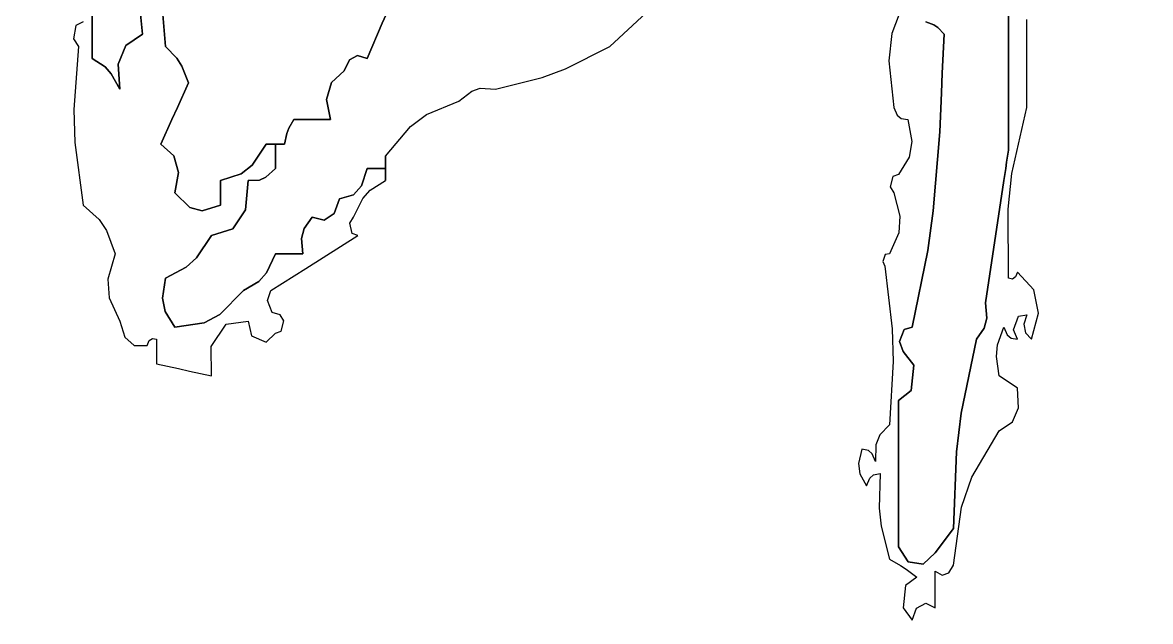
# Model space of a CAD drawing. Header units: millimetres. Extents: x 684742 to 685648, y 2544795 to 2545581.
# Drawn here: x 685617.531 to 685619.283, y 2544887.357 to 2544888.287 of the extents above; entities that cross this region are included whole.
import ezdxf

# ---------------------------------------------------------------- set-up
doc = ezdxf.new("R2010")
doc.units = ezdxf.units.MM
doc.layers.add('_0', color=7, linetype='Continuous')
doc.layers.add('JT-道路红线', color=7, linetype='Continuous', lineweight=5)

# ---------------------------------------------------------------- blocks, each defined once
blk = doc.blocks.new('dianziq11')
for p, q in [((1205306.1, -140205.5), (1205228.6, -140413)), ((1205803.4, -140536.7), (1205803.4, -140235.6)), ((1205803.4, -140235.6), (1205803.4, -140536.7)), ((1201282.2, -140295.8), (1201282.2, -140536.7)), ((1201282.2, -140536.7), (1201282.2, -140295.8)), ((1201530.9, -140416.3), (1201517.7, -140284.4)), ((1201517.7, -140284.4), (1201530.9, -140416.3)), ((1201643.9, -140476.5), (1201626, -140260.7)), ((1201626, -140260.7), (1201643.9, -140476.5)), ((1202753.1, -140276.9), (1202712.2, -140361.9)), ((1202712.2, -140361.9), (1202753.1, -140276.9)), ((1203836.7, -140476.5), (1204015.3, -140310.6)), ((1201237, -140356.1), (1201202, -140373.3)), ((1202712.2, -140361.9), (1202638.6, -140536.7)), ((1202638.6, -140536.7), (1202712.2, -140361.9)), ((1205396.5, -140356.1), (1205435.5, -140370.3)), ((1205435.5, -140370.3), (1205396.5, -140356.1)), ((1205893.8, -140777.7), (1205893.8, -140344)), ((1201202, -140373.3), (1201189.6, -140439.4)), ((1201448.1, -140473), (1201530.9, -140416.3)), ((1201530.9, -140416.3), (1201448.1, -140473)), ((1205228.6, -140413), (1205212.6, -140548.5)), ((1205435.5, -140370.3), (1205455, -140383.3)), ((1205455, -140383.3), (1205435.5, -140370.3)), ((1205455, -140383.3), (1205486.9, -140416.3)), ((1205486.9, -140416.3), (1205455, -140383.3)), ((1205486.9, -140416.3), (1205476.9, -140608.9)), ((1205476.9, -140608.9), (1205486.9, -140416.3)), ((1201189.6, -140439.4), (1201214.4, -140476.5)), ((1201214.4, -140476.5), (1201192.1, -140788.5)), ((1201410.3, -140563.7), (1201448.1, -140473)), ((1201448.1, -140473), (1201410.3, -140563.7)), ((1201699.3, -140534.8), (1201643.9, -140476.5)), ((1201643.9, -140476.5), (1201699.3, -140534.8)), ((1203617.3, -140587.8), (1203836.7, -140476.5)), ((1201723.9, -140574.1), (1201699.3, -140534.8)), ((1201699.3, -140534.8), (1201723.9, -140574.1)), ((1202591.1, -140522.2), (1202552.4, -140542.8)), ((1202552.4, -140542.8), (1202591.1, -140522.2)), ((1202638.6, -140536.7), (1202591.1, -140522.2)), ((1202591.1, -140522.2), (1202638.6, -140536.7)), ((1201282.2, -140536.7), (1201345.7, -140577.9)), ((1201345.7, -140577.9), (1201282.2, -140536.7)), ((1201345.7, -140577.9), (1201376, -140611.5)), ((1201376, -140611.5), (1201345.7, -140577.9)), ((1201417.8, -140687.3), (1201410.3, -140563.7)), ((1201410.3, -140563.7), (1201417.8, -140687.3)), ((1201756.9, -140657.2), (1201723.9, -140574.1)), ((1201723.9, -140574.1), (1201756.9, -140657.2)), ((1202552.4, -140542.8), (1202525.5, -140597)), ((1202525.5, -140597), (1202552.4, -140542.8)), ((1203502.4, -140630.6), (1203617.3, -140587.8)), ((1205212.6, -140548.5), (1205238.3, -140777.7)), ((1205803.4, -140687.3), (1205803.4, -140536.7)), ((1205803.4, -140536.7), (1205803.4, -140687.3)), ((1201376, -140611.5), (1201417.8, -140687.3)), ((1201417.8, -140687.3), (1201376, -140611.5)), ((1202525.5, -140597), (1202462.1, -140655.6)), ((1202462.1, -140655.6), (1202525.5, -140597)), ((1203271.5, -140687.3), (1203502.4, -140630.6)), ((1205476.9, -140608.9), (1205472.4, -140705.3)), ((1205472.4, -140705.3), (1205476.9, -140608.9)), ((1201702.7, -140777.7), (1201756.9, -140657.2)), ((1201756.9, -140657.2), (1201702.7, -140777.7)), ((1202462.1, -140655.6), (1202438.8, -140738.1)), ((1202438.8, -140738.1), (1202462.1, -140655.6)), ((1203090.7, -140747.5), (1203155, -140697.3)), ((1203155, -140697.3), (1203197, -140683.3)), ((1203197, -140683.3), (1203271.5, -140687.3)), ((1205803.4, -140988.5), (1205803.4, -140687.3)), ((1205803.4, -140687.3), (1205803.4, -140988.5)), ((1202438.8, -140738.1), (1202457.7, -140837.9)), ((1202457.7, -140837.9), (1202438.8, -140738.1)), ((1202932.1, -140812.9), (1203090.7, -140747.5)), ((1205472.4, -140705.3), (1205464.3, -140898.1)), ((1205464.3, -140898.1), (1205472.4, -140705.3)), ((1201192.1, -140788.5), (1201196.8, -140950.7)), ((1201675.6, -140837.9), (1201702.7, -140777.7)), ((1201702.7, -140777.7), (1201675.6, -140837.9)), ((1202853.3, -140872), (1202932.1, -140812.9)), ((1205238.3, -140777.7), (1205254.7, -140815.2)), ((1205820.2, -141104), (1205893.8, -140777.7)), ((1201621.3, -140958.4), (1201675.6, -140837.9)), ((1201675.6, -140837.9), (1201621.3, -140958.4)), ((1202276.9, -140837.9), (1202252.1, -140880.5)), ((1202252.1, -140880.5), (1202276.9, -140837.9)), ((1202349.2, -140837.9), (1202276.9, -140837.9)), ((1202276.9, -140837.9), (1202349.2, -140837.9)), ((1202385.4, -140837.9), (1202349.2, -140837.9)), ((1202349.2, -140837.9), (1202385.4, -140837.9)), ((1202457.7, -140837.9), (1202385.4, -140837.9)), ((1202385.4, -140837.9), (1202457.7, -140837.9)), ((1205254.7, -140815.2), (1205273.8, -140832.1)), ((1205273.8, -140832.1), (1205306.1, -140837.9)), ((1205306.1, -140837.9), (1205326.4, -140945.6)), ((1202242.3, -140906.4), (1202231.7, -140958.4)), ((1202231.7, -140958.4), (1202242.3, -140906.4)), ((1202252.1, -140880.5), (1202242.3, -140906.4)), ((1202242.3, -140906.4), (1202252.1, -140880.5)), ((1202729, -141018.6), (1202853.3, -140872)), ((1205464.3, -140898.1), (1205432.6, -141288)), ((1205432.6, -141288), (1205464.3, -140898.1)), ((1201196.8, -140950.7), (1201237, -141259.5)), ((1201684.8, -141017), (1201621.3, -140958.4)), ((1201621.3, -140958.4), (1201684.8, -141017)), ((1202141.2, -140958.4), (1202071, -141063.1)), ((1202071, -141063.1), (1202141.2, -140958.4)), ((1202186.4, -140958.4), (1202141.2, -140958.4)), ((1202141.2, -140958.4), (1202186.4, -140958.4)), ((1202186.4, -140958.4), (1202141.2, -140958.4)), ((1202141.2, -140958.4), (1202231.7, -140958.4)), ((1202231.7, -140958.4), (1202141.2, -140958.4)), ((1202141.2, -140958.4), (1202231.7, -140958.4)), ((1202231.7, -140958.4), (1202186.4, -140958.4)), ((1202186.4, -140958.4), (1202231.7, -140958.4)), ((1202231.7, -140958.4), (1202186.4, -140958.4)), ((1202186.4, -140958.4), (1202186.4, -141078.8)), ((1202186.4, -141078.8), (1202186.4, -140958.4)), ((1202186.4, -140958.4), (1202186.4, -141078.8)), ((1202186.4, -141078.8), (1202186.4, -140958.4)), ((1202186.4, -140958.4), (1202186.4, -141078.8)), ((1202186.4, -141078.8), (1202186.4, -140958.4)), ((1205326.4, -140945.6), (1205313.5, -141022.8)), ((1201708, -141099.5), (1201684.8, -141017)), ((1201684.8, -141017), (1201708, -141099.5)), ((1202729, -141078.8), (1202729, -141018.6)), ((1202729, -141018.6), (1202729, -141078.8)), ((1202729, -141078.8), (1202729, -141018.6)), ((1205313.5, -141022.8), (1205260.9, -141108.9)), ((1205794.4, -141048.7), (1205803.4, -140988.5)), ((1205803.4, -140988.5), (1205794.4, -141048.7)), ((1202071, -141063.1), (1202017.6, -141105.7)), ((1202017.6, -141105.7), (1202071, -141063.1)), ((1202186.4, -141078.8), (1202139.6, -141122.6)), ((1202139.6, -141122.6), (1202186.4, -141078.8)), ((1202611.1, -141165.5), (1202638.6, -141078.8)), ((1202638.6, -141078.8), (1202611.1, -141165.5)), ((1202638.6, -141078.8), (1202729, -141078.8)), ((1202729, -141078.8), (1202638.6, -141078.8)), ((1202638.6, -141078.8), (1202729, -141078.8)), ((1202729, -141078.8), (1202638.6, -141078.8)), ((1202638.6, -141078.8), (1202729, -141078.8)), ((1202729, -141078.8), (1202638.6, -141078.8)), ((1202729, -141139), (1202729, -141078.8)), ((1202729, -141078.8), (1202729, -141139)), ((1202729, -141139), (1202729, -141078.8)), ((1205780.8, -141139), (1205789.8, -141078.8)), ((1205789.8, -141078.8), (1205780.8, -141139)), ((1205789.8, -141078.8), (1205794.4, -141048.7)), ((1205794.4, -141048.7), (1205789.8, -141078.8)), ((1201689.1, -141199.3), (1201708, -141099.5)), ((1201708, -141099.5), (1201689.1, -141199.3)), ((1202017.6, -141105.7), (1201915.2, -141139)), ((1201915.2, -141139), (1202017.6, -141105.7)), ((1201915.2, -141139), (1201915.2, -141187.2)), ((1201915.2, -141187.2), (1201915.2, -141139)), ((1202050.8, -141139), (1202038.5, -141283.2)), ((1202038.5, -141283.2), (1202050.8, -141139)), ((1202108, -141136.6), (1202050.8, -141139)), ((1202050.8, -141139), (1202108, -141136.6)), ((1202139.6, -141122.6), (1202108, -141136.6)), ((1202108, -141136.6), (1202139.6, -141122.6)), ((1202653.5, -141186.3), (1202729, -141139)), ((1205233.1, -141118.3), (1205220.3, -141169.6)), ((1205260.9, -141108.9), (1205233.1, -141118.3)), ((1205744.6, -141380), (1205780.8, -141139)), ((1205780.8, -141139), (1205744.6, -141380)), ((1205801.3, -141280.2), (1205820.2, -141104)), ((1201763.8, -141271.3), (1201689.1, -141199.3)), ((1201689.1, -141199.3), (1201763.8, -141271.3)), ((1201915.2, -141187.2), (1201915.2, -141211.3)), ((1201915.2, -141211.3), (1201915.2, -141187.2)), ((1202571.9, -141209), (1202611.1, -141165.5)), ((1202611.1, -141165.5), (1202571.9, -141209)), ((1202617.3, -141227.6), (1202653.5, -141186.3)), ((1205220.3, -141169.6), (1205238.3, -141199.3)), ((1205238.3, -141199.3), (1205267.9, -141313.7)), ((1201237, -141259.5), (1201316.6, -141331.3)), ((1201915.2, -141259.5), (1201825.4, -141287.8)), ((1201825.4, -141287.8), (1201915.2, -141259.5)), ((1201915.2, -141211.3), (1201915.2, -141259.5)), ((1201915.2, -141259.5), (1201915.2, -141211.3)), ((1202475.4, -141301.4), (1202502.9, -141229.4)), ((1202502.9, -141229.4), (1202475.4, -141301.4)), ((1202502.9, -141229.4), (1202571.9, -141209)), ((1202571.9, -141209), (1202502.9, -141229.4)), ((1202570.7, -141319.7), (1202617.3, -141227.6)), ((1201825.4, -141287.8), (1201763.8, -141271.3)), ((1201763.8, -141271.3), (1201825.4, -141287.8)), ((1202038.5, -141283.2), (1201976, -141376.9)), ((1201976, -141376.9), (1202038.5, -141283.2)), ((1202427.1, -141333.6), (1202475.4, -141301.4)), ((1202475.4, -141301.4), (1202427.1, -141333.6)), ((1205267.9, -141313.7), (1205261.8, -141396.1)), ((1205432.6, -141288), (1205405.1, -141483.1)), ((1205405.1, -141483.1), (1205432.6, -141288)), ((1205803.4, -141620.9), (1205801.3, -141280.2)), ((1201316.6, -141331.3), (1201352.4, -141385.8)), ((1202328, -141375.1), (1202367.3, -141319.7)), ((1202367.3, -141319.7), (1202328, -141375.1)), ((1202367.3, -141319.7), (1202427.1, -141333.6)), ((1202427.1, -141333.6), (1202367.3, -141319.7)), ((1202552.8, -141349.4), (1202570.7, -141319.7)), ((1202565.6, -141400.7), (1202552.8, -141349.4)), ((1201352.4, -141385.8), (1201395.2, -141500.4)), ((1201870, -141410.1), (1201796.1, -141519.3)), ((1201796.1, -141519.3), (1201870, -141410.1)), ((1201976, -141376.9), (1201870, -141410.1)), ((1201870, -141410.1), (1201976, -141376.9)), ((1202315.6, -141424.7), (1202328, -141375.1)), ((1202328, -141375.1), (1202315.6, -141424.7)), ((1202322.1, -141500.4), (1202315.6, -141424.7)), ((1202315.6, -141424.7), (1202322.1, -141500.4)), ((1202421.3, -141517.7), (1202593.4, -141410.1)), ((1202593.4, -141410.1), (1202565.6, -141400.7)), ((1205261.8, -141396.1), (1205215.6, -141500.4)), ((1205726.5, -141500.4), (1205744.6, -141380)), ((1205744.6, -141380), (1205726.5, -141500.4)), ((1201395.2, -141500.4), (1201359.7, -141624.8)), ((1201796.1, -141519.3), (1201746.2, -141565.8)), ((1201746.2, -141565.8), (1201796.1, -141519.3)), ((1202142.3, -141594.6), (1202186.4, -141500.4)), ((1202186.4, -141500.4), (1202142.3, -141594.6)), ((1202186.4, -141500.4), (1202240.7, -141500.4)), ((1202240.7, -141500.4), (1202186.4, -141500.4)), ((1202240.7, -141500.4), (1202267.8, -141500.4)), ((1202267.8, -141500.4), (1202240.7, -141500.4)), ((1202267.8, -141500.4), (1202322.1, -141500.4)), ((1202322.1, -141500.4), (1202267.8, -141500.4)), ((1202335.4, -141571.9), (1202421.3, -141517.7)), ((1205195.6, -141503.4), (1205182.8, -141537.4)), ((1205182.8, -141537.4), (1205193, -141560.6)), ((1205215.6, -141500.4), (1205195.6, -141503.4)), ((1205405.1, -141483.1), (1205328.7, -141861.8)), ((1205328.7, -141861.8), (1205405.1, -141483.1)), ((1205690.4, -141741.3), (1205726.5, -141500.4)), ((1205726.5, -141500.4), (1205690.4, -141741.3)), ((1201746.2, -141565.8), (1201643.9, -141620.9)), ((1201643.9, -141620.9), (1201746.2, -141565.8)), ((1202163.8, -141681.1), (1202335.4, -141571.9)), ((1205193, -141560.6), (1205229.8, -141870.2)), ((1205848.6, -141590.8), (1205838.8, -141614.3)), ((1205928.6, -141677.4), (1205848.6, -141590.8)), ((1201359.7, -141624.8), (1201366, -141717.9)), ((1201643.9, -141620.9), (1201629.5, -141718.3)), ((1201629.5, -141718.3), (1201643.9, -141620.9)), ((1202028.2, -141681.1), (1202104.8, -141637.3)), ((1202104.8, -141637.3), (1202028.2, -141681.1)), ((1202104.8, -141637.3), (1202142.3, -141594.6)), ((1202142.3, -141594.6), (1202104.8, -141637.3)), ((1205823.4, -141624.5), (1205803.4, -141620.9)), ((1205838.8, -141614.3), (1205823.4, -141624.5)), ((1201911.9, -141798.9), (1202028.2, -141681.1)), ((1202028.2, -141681.1), (1201911.9, -141798.9)), ((1202146.7, -141729.9), (1202163.8, -141681.1)), ((1205952.3, -141793.3), (1205928.6, -141677.4)), ((1201366, -141717.9), (1201417.8, -141831.7)), ((1201629.5, -141718.3), (1201642, -141784.8)), ((1201642, -141784.8), (1201629.5, -141718.3)), ((1202169.5, -141790.5), (1202146.7, -141729.9)), ((1205696.4, -141817.1), (1205690.4, -141741.3)), ((1205690.4, -141741.3), (1205696.4, -141817.1)), ((1201642, -141784.8), (1201689.1, -141861.8)), ((1201689.1, -141861.8), (1201642, -141784.8)), ((1201834.3, -141840.3), (1201911.9, -141798.9)), ((1201911.9, -141798.9), (1201834.3, -141840.3)), ((1202209.1, -141801.6), (1202169.5, -141790.5)), ((1202227, -141831.2), (1202209.1, -141801.6)), ((1205827.9, -141875.7), (1205853.6, -141807.3)), ((1205853.6, -141807.3), (1205893.8, -141801.6)), ((1205893.8, -141801.6), (1205879.6, -141847.5)), ((1205916.4, -141922), (1205952.3, -141793.3)), ((1201417.8, -141831.7), (1201442.7, -141912)), ((1201689.1, -141861.8), (1201834.3, -141840.3)), ((1201834.3, -141840.3), (1201689.1, -141861.8)), ((1201868.3, -141957.7), (1201942.5, -141846.5)), ((1201942.5, -141846.5), (1202050.8, -141831.7)), ((1202050.8, -141831.7), (1202068.4, -141904.2)), ((1202214.2, -141882.5), (1202227, -141831.2)), ((1205229.8, -141870.2), (1205234.4, -142031.2)), ((1205328.7, -141861.8), (1205289.1, -141872.9)), ((1205289.1, -141872.9), (1205328.7, -141861.8)), ((1205645.2, -141922), (1205684.1, -141866.3)), ((1205684.1, -141866.3), (1205645.2, -141922)), ((1205684.1, -141866.3), (1205696.4, -141817.1)), ((1205696.4, -141817.1), (1205684.1, -141866.3)), ((1205749.3, -141949.4), (1205780.8, -141861.8)), ((1205780.8, -141861.8), (1205797.2, -141899.3)), ((1205879.6, -141847.5), (1205887.7, -141890.4)), ((1201442.7, -141912), (1201488.3, -141952.5)), ((1201563.3, -141928.6), (1201578.7, -141918.4)), ((1201578.7, -141918.4), (1201598.7, -141922)), ((1201598.7, -141922), (1201598.7, -141970.2)), ((1202068.4, -141904.2), (1202139.7, -141935.8)), ((1202139.7, -141935.8), (1202186.4, -141891.9)), ((1202186.4, -141891.9), (1202214.2, -141882.5)), ((1205289.1, -141872.9), (1205266.4, -141933.4)), ((1205266.4, -141933.4), (1205289.1, -141872.9)), ((1205570.7, -142287), (1205645.2, -141922)), ((1205645.2, -141922), (1205570.7, -142287)), ((1205797.2, -141899.3), (1205816.3, -141916.2)), ((1205816.3, -141916.2), (1205848.6, -141922)), ((1205848.6, -141922), (1205827.9, -141875.7)), ((1205887.7, -141890.4), (1205916.4, -141922)), ((1201488.3, -141952.5), (1201553.5, -141952.1)), ((1201553.5, -141952.1), (1201563.3, -141928.6)), ((1201598.7, -141970.2), (1201598.7, -141994.3)), ((1201870, -142102.7), (1201868.3, -141957.7)), ((1205266.4, -141933.4), (1205283.5, -141982.3)), ((1205283.5, -141982.3), (1205266.4, -141933.4)), ((1205283.5, -141982.3), (1205335.8, -142049.9)), ((1205335.8, -142049.9), (1205283.5, -141982.3)), ((1205743.8, -142007.5), (1205749.3, -141949.4)), ((1201598.7, -141994.3), (1201598.7, -142042.5)), ((1205234.4, -142031.2), (1205215.6, -142343.6)), ((1205758.2, -142102.7), (1205743.8, -142007.5)), ((1201598.7, -142042.5), (1201707.2, -142066.6)), ((1201707.2, -142066.6), (1201761.5, -142078.6)), ((1201761.5, -142078.6), (1201870, -142102.7)), ((1205335.8, -142049.9), (1205324, -142174.7)), ((1205324, -142174.7), (1205335.8, -142049.9)), ((1205794.4, -142126.8), (1205758.2, -142102.7)), ((1205812.4, -142138.8), (1205794.4, -142126.8)), ((1205848.6, -142162.9), (1205812.4, -142138.8)), ((1205324, -142174.7), (1205260.9, -142223.2)), ((1205260.9, -142223.2), (1205324, -142174.7)), ((1205853.4, -142259.8), (1205848.6, -142162.9)), ((1205260.9, -142223.2), (1205260.9, -142512.3)), ((1205260.9, -142512.3), (1205260.9, -142223.2)), ((1205823.3, -142330), (1205853.4, -142259.8)), ((1205547.6, -142477.9), (1205570.7, -142287)), ((1205570.7, -142287), (1205547.6, -142477.9)), ((1205215.6, -142343.6), (1205168.2, -142394)), ((1205758.2, -142373.7), (1205823.3, -142330)), ((1205168.2, -142394), (1205149.7, -142443.5)), ((1205622.7, -142602.1), (1205758.2, -142373.7)), ((1205080, -142464.1), (1205063.9, -142534.1)), ((1205112.3, -142469.9), (1205080, -142464.1)), ((1205131.4, -142486.8), (1205112.3, -142469.9)), ((1205149.7, -142443.5), (1205147.8, -142524.3)), ((1205532.1, -142855.6), (1205547.6, -142477.9)), ((1205547.6, -142477.9), (1205532.1, -142855.6)), ((1205063.9, -142534.1), (1205070.3, -142585.4)), ((1205147.8, -142524.3), (1205131.4, -142486.8)), ((1205260.9, -142512.3), (1205260.9, -142656.8)), ((1205260.9, -142656.8), (1205260.9, -142512.3)), ((1205070.3, -142585.4), (1205102.6, -142644.8)), ((1205119.1, -142607.3), (1205138.1, -142590.4)), ((1205138.1, -142590.4), (1205170.4, -142584.5)), ((1205170.4, -142584.5), (1205165.6, -142754.8)), ((1205102.6, -142644.8), (1205119.1, -142607.3)), ((1205572.2, -142750.1), (1205622.7, -142602.1)), ((1205260.9, -142656.8), (1205260.9, -142945.9)), ((1205260.9, -142945.9), (1205260.9, -142656.8)), ((1205165.6, -142754.8), (1205175.2, -142844.5)), ((1205532.1, -143036.3), (1205572.2, -142750.1)), ((1205175.2, -142844.5), (1205215.6, -143006.1)), ((1205496, -142903.8), (1205532.1, -142855.6)), ((1205532.1, -142855.6), (1205496, -142903.8)), ((1205441.7, -142976), (1205477.9, -142927.9)), ((1205477.9, -142927.9), (1205441.7, -142976)), ((1205477.9, -142927.9), (1205496, -142903.8)), ((1205496, -142903.8), (1205477.9, -142927.9)), ((1205260.9, -142945.9), (1205308.1, -143019.8)), ((1205308.1, -143019.8), (1205260.9, -142945.9)), ((1205382.2, -143032.2), (1205441.7, -142976)), ((1205441.7, -142976), (1205382.2, -143032.2)), ((1205215.6, -143006.1), (1205271.4, -143038)), ((1205271.4, -143038), (1205298.7, -143056.1)), ((1205308.1, -143019.8), (1205382.2, -143032.2)), ((1205382.2, -143032.2), (1205308.1, -143019.8)), ((1205508.4, -143074.6), (1205532.1, -143036.3)), ((1205351.3, -143096.5), (1205295.2, -143137.4)), ((1205298.7, -143056.1), (1205351.3, -143096.5)), ((1205441.7, -143138.7), (1205441.7, -143066.4)), ((1205441.7, -143066.4), (1205476.2, -143085.3)), ((1205476.2, -143085.3), (1205508.4, -143074.6)), ((1205295.2, -143137.4), (1205283.4, -143247.1)), ((1205441.7, -143174.8), (1205441.7, -143138.7)), ((1205441.7, -143247.1), (1205441.7, -143174.8)), ((1205283.4, -143247.1), (1205328.7, -143307.3)), ((1205328.7, -143307.3), (1205349.3, -143248.5)), ((1205349.3, -143248.5), (1205396.4, -143223.4)), ((1205396.4, -143223.4), (1205441.7, -143247.1))]:
    blk.add_line(p, q)
blk = doc.blocks.new('图框')
at = {"layer": '_0', "xscale": 0.0943866713860022, "yscale": 0.0943866713860022, "zscale": 0.0943866713860022}
blk.add_blockref('dianziq11', (1139.92, -72907.34), dxfattribs=at)

msp = doc.modelspace()

# ---------------------------------------------------------------- linework, layer by layer
at = {"layer": 'JT-道路红线'}
msp.add_lwpolyline([(685561.564, 2544836.62, -0.000012), (685525.5533, 2544830.2773, -0.000109), (685523.0872, 2544829.8441, -0.000152), (685520.6222, 2544829.4124, -0.000196), (685518.1581, 2544828.9826, -0.000239), (685515.6949, 2544828.5552, -0.000283), (685513.2325, 2544828.1305, -0.000326), (685510.7709, 2544827.7091, -0.00037), (685508.3099, 2544827.2913, -0.000392), (685505.9728, 2544826.8982, -0.000392), (685503.8406, 2544826.543, -0.000392), (685501.8673, 2544826.2175, -0.000392), (685500.022, 2544825.9161, -0.000392), (685498.2826, 2544825.6347, -0.000392), (685496.6327, 2544825.3705, -0.000392), (685495.0599, 2544825.1212, -0.000392), (685493.5541, 2544824.8849, -0.000392), (685492.1076, 2544824.6602, -0.000392), (685490.7138, 2544824.4459, -0.000392), (685489.3674, 2544824.2411, -0.000392), (685488.0637, 2544824.0449, -0.000392), (685486.7991, 2544823.8566, -0.000196), (685486.1803, 2544823.7652, -0.019313), (685425.3147, 2544817.1888, -0.000217)], format="xyb", dxfattribs=at)

# ---------------------------------------------------------------- block references
at = {"xscale": 0.003333333, "yscale": 0.003333333, "zscale": 0.003333333}
msp.add_blockref('图框', (685235.8899, 2545175.4712), dxfattribs=at)

doc.saveas('drawing.dxf')
